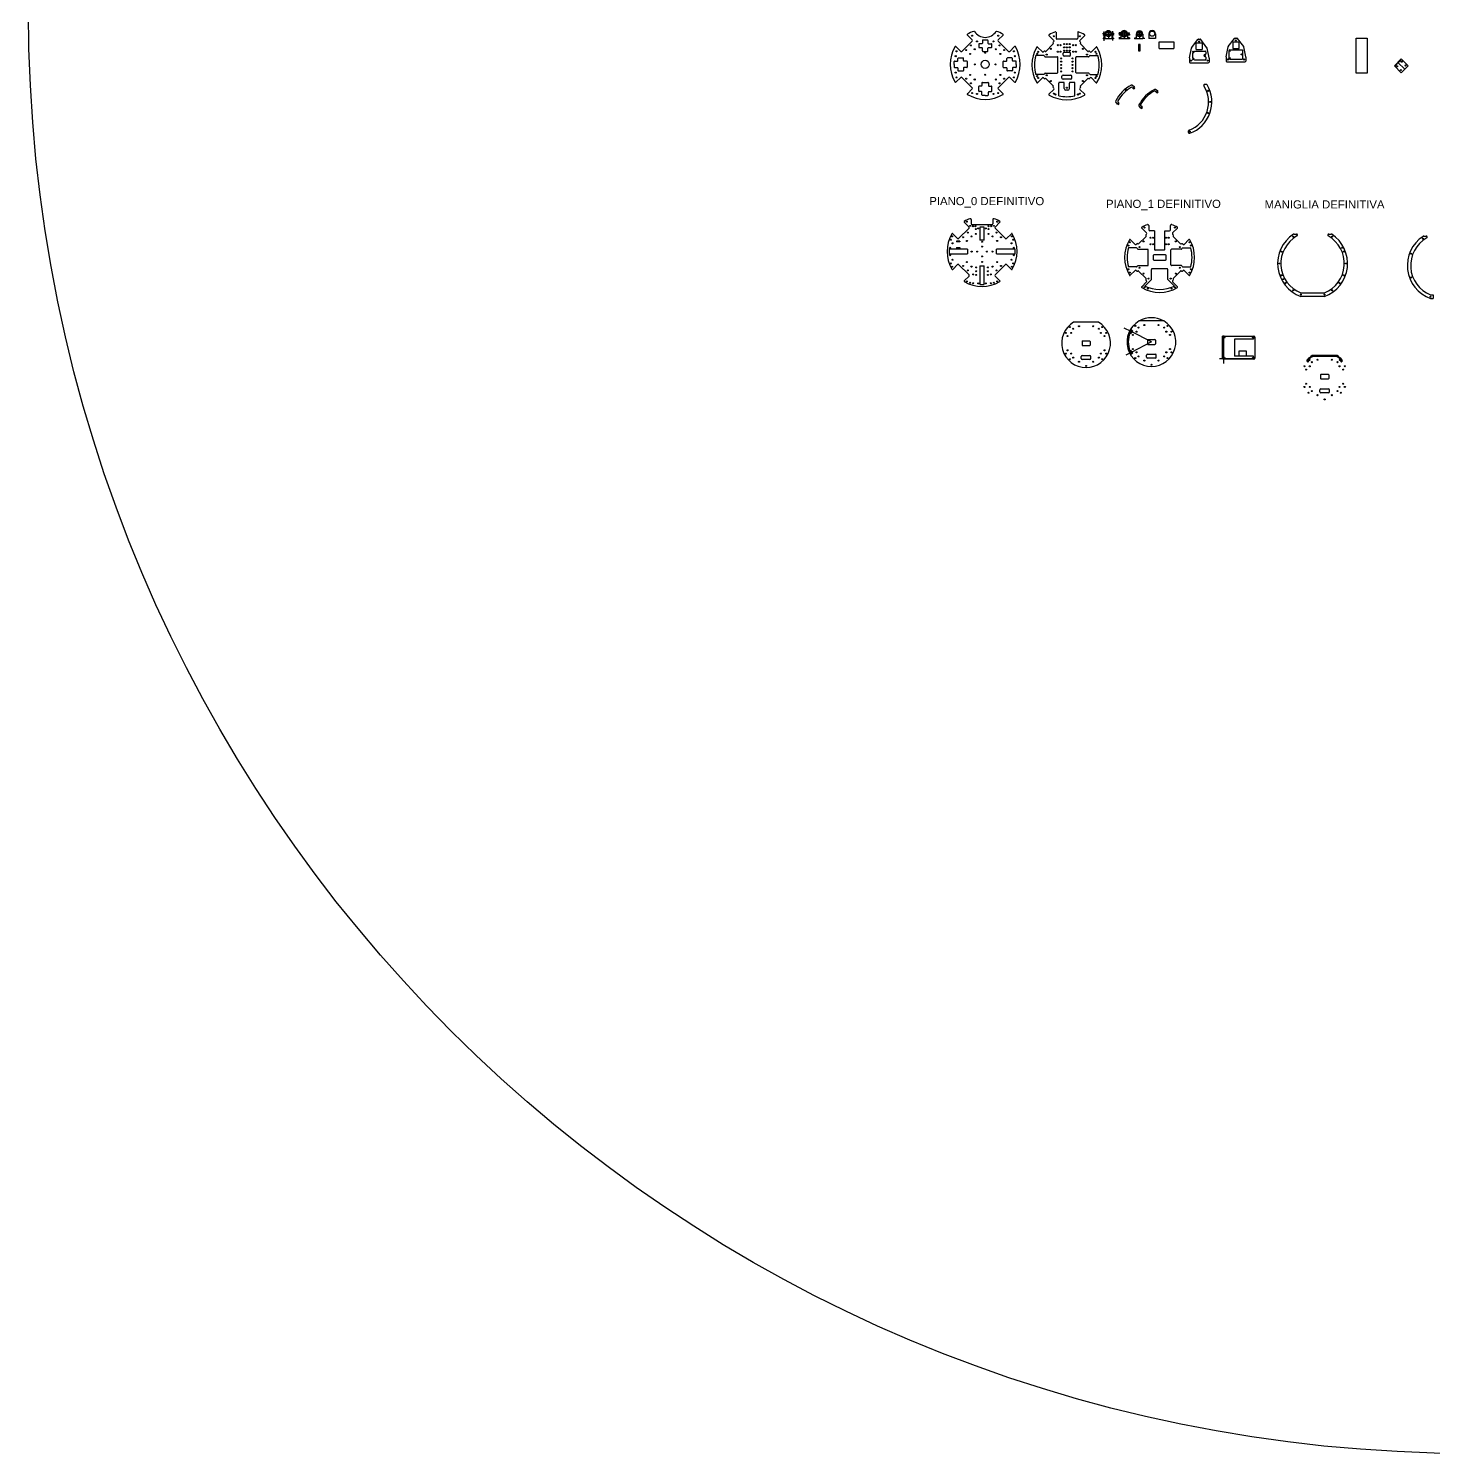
# Model space of a CAD drawing. Header units: millimetres. Extents: x -1530 to 7340, y -994 to 7877.
# Drawn here: x -1530 to 2788, y -994 to 3389 of the extents above; entities that cross this region are included whole.
import ezdxf

# ---------------------------------------------------------------- set-up
doc = ezdxf.new("R2010")
doc.units = ezdxf.units.MM
doc.linetypes.add('ACAD_ISO02W100', pattern=[15, 12, -3])
doc.linetypes.add('JIS_02_1.0', pattern=[2, 1, -1])
for name, color, linetype in [('copertura', 1, 'Continuous'), ('DriverMotore', 4, 'Continuous'), ('Linee', 5, 'Continuous'), ('lipo', 231, 'Continuous'), ('staffa', 80, 'Continuous')]:
    doc.layers.add(name, color=color, linetype=linetype)
doc.styles.get("Standard").update_dxf_attribs({"font": 'Arial.ttf'})

msp = doc.modelspace()

# ---------------------------------------------------------------- linework, layer by layer
for p, q in [((1627.6, 3377.7), (1627.6, 3358.7)), ((1694.3, 3377.7), (1694.3, 3358.7)), ((1778.6, 3374.8), (1772.2, 3374.8)), ((1772.2, 3372.3), (1772.2, 3374.8)), ((1788.5, 3379.3), (1788.5, 3363.3)), ((1798.4, 3374.8), (1804.9, 3374.8)), ((1804.9, 3372.3), (1804.9, 3374.8)), ((1828.3, 3375.3), (1821.9, 3375.3)), ((1821.9, 3372.8), (1821.9, 3375.3)), ((1837.2, 3379.8), (1837.2, 3363.8)), ((1847.1, 3375.3), (1853.6, 3375.3)), ((1853.6, 3372.8), (1853.6, 3375.3)), ((1884, 3379.2), (1884, 3363.2)), ((1334.7, 3318.3), (1319.7, 3333.2)), ((1370, 3350.2), (1338.1, 3318.3)), ((1370, 3353.6), (1355.1, 3368.6)), ((1390, 3340.4), (1390, 3331.3)), ((1400, 3341.9), (1391.5, 3341.9)), ((1401.5, 3351.9), (1401.5, 3343.4)), ((1403, 3353.4), (1417, 3353.4)), ((1418.5, 3351.9), (1418.5, 3343.4)), ((1420, 3341.9), (1428.5, 3341.9)), ((1430, 3331.3), (1430, 3340.4)), ((1449.9, 3353.6), (1464.9, 3368.6)), ((1481.9, 3318.3), (1449.9, 3350.2)), ((1485.3, 3318.3), (1500.2, 3333.2)), ((1585.6, 3316.7), (1570.7, 3331.6)), ((1596.4, 3318.4), (1619.2, 3341.2)), ((1621, 3352), (1606, 3367)), ((1621, 3348.6), (1618.9, 3346.5)), ((1621, 3348.6), (1618.9, 3346.5)), ((1618.9, 3343.7), (1619.2, 3343.3)), ((1691.3, 3355.7), (1630.6, 3355.7)), ((1700.9, 3352), (1715.8, 3367)), ((1703, 3346.5), (1700.9, 3348.6)), ((1703, 3343.7), (1702.6, 3343.3)), ((1725.4, 3318.4), (1702.6, 3341.2)), ((1736.2, 3316.7), (1751.2, 3331.6)), ((1780.5, 3372.3), (1772.2, 3372.3)), ((1780.5, 3370.3), (1772.2, 3370.3)), ((1772.2, 3370.3), (1772.2, 3367.8)), ((1778, 3367.8), (1772.2, 3367.8)), ((1772.2, 3359.3), (1772.2, 3356.8)), ((1778, 3359.3), (1772.2, 3359.3)), ((1778, 3359.3), (1772.2, 3359.3)), ((1804.8, 3356.8), (1772.2, 3356.8)), ((1778, 3371.3), (1800.3, 3371.3)), ((1778, 3367.8), (1778, 3359.3)), ((1788.5, 3363.3), (1788.5, 3359.3)), ((1796.4, 3372.3), (1804.9, 3372.3)), ((1796.4, 3370.3), (1804.8, 3370.3)), ((1804.8, 3367.8), (1798.9, 3367.8)), ((1798.9, 3367.8), (1798.9, 3359.3)), ((1804.8, 3359.3), (1798.9, 3359.3)), ((1804.8, 3370.3), (1804.8, 3367.8)), ((1804.8, 3359.3), (1804.8, 3356.8)), ((1829.2, 3372.8), (1820.9, 3372.8)), ((1829.2, 3370.8), (1820.9, 3370.8)), ((1826.7, 3359.8), (1820.9, 3359.8)), ((1853.5, 3357.3), (1820.9, 3357.3)), ((1821.9, 3370.8), (1821.9, 3368.3)), ((1828.3, 3368.3), (1821.9, 3368.3)), ((1828.2, 3359.8), (1822.4, 3359.8)), ((1822.4, 3359.8), (1822.4, 3357.3)), ((1826.7, 3371.8), (1849, 3371.8)), ((1826.7, 3368.3), (1826.7, 3359.8)), ((1837.2, 3363.8), (1837.2, 3359.8)), ((1845.1, 3372.8), (1853.6, 3372.8)), ((1845.1, 3370.8), (1853.5, 3370.8)), ((1853.5, 3368.3), (1847.6, 3368.3)), ((1847.6, 3368.3), (1847.6, 3359.8)), ((1853.5, 3359.8), (1847.6, 3359.8)), ((1853.5, 3370.8), (1853.5, 3368.3)), ((1853.5, 3359.8), (1853.5, 3357.3)), ((1869, 3359.2), (1869, 3356.7)), ((1874, 3359.2), (1869, 3359.2)), ((1874, 3356.7), (1869, 3356.7)), ((1873.5, 3371.2), (1895.8, 3371.2)), ((1874, 3371.2), (1874, 3356.7)), ((1894, 3356.7), (1874, 3356.7)), ((1881.1, 3339.5), (1881.1, 3319.5)), ((1886.1, 3339.5), (1881.1, 3339.5)), ((1884, 3363.2), (1884, 3359.2)), ((1886.1, 3319.5), (1886.1, 3339.5)), ((1894, 3371.2), (1894, 3356.7)), ((1899, 3359.2), (1894, 3359.2)), ((1899, 3359.2), (1899, 3356.7)), ((1913.2, 3372.7), (1913.2, 3358.2)), ((1933.2, 3358.2), (1913.2, 3358.2)), ((1933.2, 3372.7), (1933.2, 3358.2)), ((1945.1, 3327.6), (1945.1, 3347.6)), ((1945.1, 3347.6), (1990.1, 3347.6)), ((1990.1, 3347.6), (1990.1, 3327.6)), ((2044, 3329.6), (2063.3, 3354.8)), ((2057.8, 3341.7), (2057.8, 3325.7)), ((2075.8, 3343.7), (2059.8, 3343.7)), ((2065.2, 3355.7), (2070.7, 3355.7)), ((2091.6, 3329.6), (2072.6, 3354.8)), ((2077.8, 3325.7), (2077.8, 3341.7)), ((2150.4, 3301.4), (2156.4, 3331.9)), ((2156.9, 3332.9), (2176.2, 3358.1)), ((2170.7, 3345), (2170.7, 3329)), ((2188.7, 3347), (2172.7, 3347)), ((2178.1, 3359), (2183.5, 3359)), ((2204.5, 3332.9), (2185.4, 3358.1)), ((2190.7, 3329), (2190.7, 3345)), ((2210.9, 3301.4), (2204.9, 3332)), ((1314.8, 3278.3), (1314.8, 3286.8)), ((1316.3, 3288.3), (1324.8, 3288.3)), ((1326.3, 3289.8), (1326.3, 3296.8)), ((1327.8, 3298.3), (1341.8, 3298.3)), ((1343.3, 3289.8), (1343.3, 3296.8)), ((1353.3, 3288.3), (1344.8, 3288.3)), ((1354.8, 3286.8), (1354.8, 3269.8)), ((1391.5, 3329.8), (1400, 3329.8)), ((1401.5, 3319.8), (1401.5, 3328.3)), ((1403, 3318.3), (1417, 3318.3)), ((1418.5, 3319.8), (1418.5, 3328.3)), ((1420, 3329.8), (1428.5, 3329.8)), ((1465.2, 3269.8), (1465.2, 3286.8)), ((1466.7, 3288.3), (1475.2, 3288.3)), ((1476.7, 3289.8), (1476.7, 3296.8)), ((1492.2, 3298.3), (1478.2, 3298.3)), ((1493.7, 3289.8), (1493.7, 3296.8)), ((1503.7, 3288.3), (1495.2, 3288.3)), ((1503.7, 3288.3), (1501.9, 3288.3)), ((1505.2, 3278.3), (1505.2, 3286.8)), ((1589.8, 3305.9), (1565.3, 3305.9)), ((1591.1, 3318.8), (1589, 3316.7)), ((1591.5, 3304.9), (1592.8, 3302.7)), ((1594, 3318.8), (1594.3, 3318.4)), ((1594.5, 3301.7), (1631.2, 3301.7)), ((1633.2, 3253.7), (1633.2, 3299.7)), ((1649.9, 3306.8), (1649.9, 3312.8)), ((1653.1, 3316), (1668.7, 3316)), ((1668.7, 3303.6), (1653.1, 3303.6)), ((1671.9, 3306.8), (1671.9, 3312.8)), ((1688.6, 3253.7), (1688.6, 3299.7)), ((1727.4, 3301.7), (1690.6, 3301.7)), ((1727.9, 3318.8), (1727.6, 3318.4)), ((1730.4, 3304.9), (1729.1, 3302.7)), ((1732.9, 3316.7), (1730.7, 3318.8)), ((1732.1, 3305.9), (1756.6, 3305.9)), ((1881.1, 3319.5), (1886.1, 3319.5)), ((1945.1, 3327.6), (1990.1, 3327.6)), ((2037.5, 3297.6), (2037.5, 3285.4)), ((2037.6, 3298.1), (2043.6, 3328.6)), ((2047.3, 3312), (2047.3, 3299)), ((2049.3, 3314), (2049.3, 3314)), ((2049.3, 3297), (2049.3, 3297)), ((2052.3, 3317), (2052.3, 3317)), ((2054.3, 3319), (2086.3, 3319)), ((2054.3, 3292), (2086.3, 3292)), ((2059.8, 3323.7), (2075.8, 3323.7)), ((2085.3, 3308.5), (2086.3, 3308.5)), ((2085.3, 3302.5), (2086.3, 3302.5)), ((2088.3, 3317), (2088.3, 3310.5)), ((2088.3, 3300.5), (2088.3, 3294)), ((2098.1, 3298.1), (2092.1, 3328.7)), ((2098.1, 3297.6), (2098.1, 3285.4)), ((2150.4, 3300.9), (2150.4, 3288.7)), ((2159.2, 3320.3), (2159.2, 3297.3)), ((2162.2, 3323.3), (2201.2, 3323.3)), ((2162.2, 3294.3), (2201.2, 3294.3)), ((2172.7, 3327), (2188.7, 3327)), ((2201.2, 3323.3), (2201.2, 3294.3)), ((2211, 3300.9), (2211, 3288.7)), ((1314.8, 3278.3), (1314.8, 3269.8)), ((1316.3, 3268.3), (1324.8, 3268.3)), ((1316.3, 3268.3), (1318, 3268.3)), ((1326.3, 3266.8), (1326.3, 3259.8)), ((1327.8, 3258.3), (1341.8, 3258.3)), ((1343.3, 3266.8), (1343.3, 3259.8)), ((1353.3, 3268.3), (1344.8, 3268.3)), ((1466.7, 3268.3), (1475.2, 3268.3)), ((1476.7, 3266.8), (1476.7, 3259.8)), ((1492.2, 3258.3), (1478.2, 3258.3)), ((1493.7, 3266.8), (1493.7, 3259.8)), ((1503.7, 3268.3), (1495.2, 3268.3)), ((1505.2, 3278.3), (1505.2, 3269.8)), ((1589.8, 3247.5), (1565.3, 3247.5)), ((1591.5, 3248.5), (1592.8, 3250.7)), ((1594.5, 3251.7), (1631.2, 3251.7)), ((1649.1, 3245.5), (1672.7, 3245.5)), ((1727.4, 3251.7), (1690.6, 3251.7)), ((1730.4, 3248.5), (1729.1, 3250.7)), ((1732.1, 3247.5), (1756.6, 3247.5)), ((2039.9, 3283), (2095.7, 3283)), ((2152.8, 3286.3), (2208.6, 3286.3)), ((1334.7, 3238.4), (1319.7, 3223.4)), ((1338.1, 3238.4), (1370, 3206.4)), ((1370, 3203), (1355.1, 3188.1)), ((1390, 3196.1), (1390, 3210.1)), ((1398.5, 3211.6), (1391.5, 3211.6)), ((1400, 3221.6), (1400, 3213.1)), ((1401.5, 3223.1), (1418.5, 3223.1)), ((1420, 3221.6), (1420, 3213.1)), ((1421.5, 3211.6), (1428.5, 3211.6)), ((1430, 3196.1), (1430, 3210.1)), ((1449.9, 3206.4), (1481.9, 3238.4)), ((1449.9, 3203), (1464.9, 3188.1)), ((1485.3, 3238.4), (1500.2, 3223.4)), ((1585.6, 3236.8), (1570.7, 3221.8)), ((1589, 3236.8), (1591.1, 3234.7)), ((1594, 3234.7), (1594.3, 3235)), ((1619.2, 3212.2), (1596.4, 3235)), ((1621, 3201.4), (1606, 3186.5)), ((1618.9, 3209.7), (1619.2, 3210.1)), ((1618.9, 3206.9), (1621, 3204.8)), ((1635.9, 3182), (1635.9, 3221)), ((1650.9, 3223), (1637.9, 3223)), ((1645.9, 3236.3), (1645.9, 3242.3)), ((1672.7, 3233.1), (1649.1, 3233.1)), ((1652.9, 3203.7), (1652.9, 3221)), ((1668.9, 3203.7), (1668.9, 3221)), ((1683.9, 3223), (1670.9, 3223)), ((1675.9, 3236.3), (1675.9, 3242.3)), ((1685.9, 3182), (1685.9, 3221)), ((1685.9, 3182), (1685.9, 3221)), ((1700.9, 3204.8), (1703, 3206.9)), ((1700.9, 3201.4), (1715.8, 3186.5)), ((1725.4, 3235), (1702.6, 3212.2)), ((1703, 3209.7), (1702.6, 3210.1)), ((1727.9, 3234.7), (1727.6, 3235)), ((1730.7, 3234.7), (1732.9, 3236.8)), ((1736.2, 3236.8), (1751.2, 3221.8)), ((1869.1, 3208.5), (1862.1, 3213.9)), ((1864.9, 3204.3), (1863.1, 3206.7)), ((1940.6, 3195.6), (1933.7, 3201)), ((2089.6, 3216.8), (2084.9, 3216.8)), ((1398.5, 3194.6), (1391.5, 3194.6)), ((1400, 3184.6), (1400, 3193.1)), ((1410, 3183.1), (1401.5, 3183.1)), ((1410, 3183.1), (1418.5, 3183.1)), ((1420, 3184.6), (1420, 3193.1)), ((1420, 3184.6), (1420, 3186.4)), ((1421.5, 3194.6), (1428.5, 3194.6)), ((1663.9, 3198.7), (1657.9, 3198.7)), ((1816.8, 3156.2), (1811.4, 3163.2)), ((1821, 3160.4), (1818.6, 3162.2)), ((1929.9, 3196.4), (1930.8, 3196.5)), ((1936.4, 3191.4), (1933.6, 3195.3)), ((1888.3, 3143.3), (1882.9, 3150.3)), ((1887.4, 3153.1), (1887.5, 3154)), ((1892.5, 3147.5), (1888.7, 3150.4)), ((2034.6, 3069.3), (2034.6, 3073.5)), ((1360.3, 2774.7), (1328.3, 2742.7)), ((1360.3, 2778.1), (1345.4, 2793)), ((1366.9, 2800.8), (1366.9, 2787.8)), ((1430.6, 2784.8), (1369.9, 2784.8)), ((1407.3, 2777.3), (1393.3, 2777.3)), ((1393.3, 2777.3), (1393.3, 2737.8)), ((1407.3, 2737.8), (1407.3, 2777.3)), ((1433.6, 2800.8), (1433.6, 2787.8)), ((1440.2, 2778.1), (1455.2, 2793)), ((1472.2, 2742.7), (1440.2, 2774.7)), ((1906.1, 2759.9), (1891.2, 2774.9)), ((1912.7, 2782.6), (1912.7, 2769.7)), ((1930, 2766.7), (1915.7, 2766.7)), ((1930, 2766.7), (1930, 2709.5)), ((1962, 2709.5), (1962, 2766.7)), ((1962, 2766.7), (1976.4, 2766.7)), ((1979.4, 2769.7), (1979.4, 2782.6)), ((1986, 2759.9), (2000.9, 2774.9)), ((1325, 2742.7), (1310, 2757.7)), ((1332.2, 2734.5), (1322.2, 2734.5)), ((1322.2, 2734.5), (1322.2, 2732.5)), ((1332.2, 2732.5), (1322.2, 2732.5)), ((1332.2, 2734.5), (1332.2, 2732.5)), ((1407.3, 2737.8), (1393.3, 2737.8)), ((1475.6, 2742.7), (1490.5, 2757.7)), ((1870.7, 2724.6), (1855.8, 2739.5)), ((1876.2, 2726.7), (1874.1, 2724.6)), ((1879.1, 2726.7), (1879.4, 2726.4)), ((1881.5, 2726.4), (1904.3, 2749.1)), ((1906.1, 2756.6), (1904, 2754.4)), ((1906.1, 2756.6), (1904, 2754.4)), ((1904, 2751.6), (1904.3, 2751.3)), ((1988.1, 2754.4), (1986, 2756.6)), ((1988.1, 2751.6), (1987.8, 2751.3)), ((2010.5, 2726.4), (1987.8, 2749.1)), ((2013, 2726.7), (2012.7, 2726.4)), ((2018, 2724.6), (2015.8, 2726.7)), ((2021.3, 2724.6), (2036.3, 2739.5)), ((2359.4, 2756.5), (2366.8, 2756.5)), ((2465.8, 2756.5), (2473.8, 2756.5)), ((2758.2, 2750.2), (2765.6, 2750.2)), ((1355.8, 2709.8), (1298.8, 2709.8)), ((1298.8, 2709.8), (1298.8, 2695.8)), ((1298.8, 2695.8), (1355.8, 2695.8)), ((1322.2, 2715.5), (1322.2, 2713.5)), ((1322.2, 2715.5), (1332.2, 2715.5)), ((1322.2, 2713.5), (1332.2, 2713.5)), ((1332.2, 2715.5), (1332.2, 2713.5)), ((1355.8, 2709.8), (1355.8, 2695.8)), ((1444.8, 2695.8), (1444.8, 2709.8)), ((1501.8, 2709.8), (1444.8, 2709.8)), ((1444.8, 2695.8), (1501.8, 2695.8)), ((1501.8, 2695.8), (1501.8, 2709.8)), ((1874.9, 2713.8), (1850.4, 2713.8)), ((1876.6, 2712.8), (1877.9, 2710.6)), ((1879.6, 2709.6), (1909.3, 2709.6)), ((1911.3, 2661.6), (1911.3, 2707.6)), ((1926.6, 2690.6), (1926.6, 2678.6)), ((1964.6, 2692.6), (1928.6, 2692.6)), ((1928.6, 2676.6), (1964.6, 2676.6)), ((1960, 2707.5), (1932, 2707.5)), ((1966.6, 2678.6), (1966.6, 2690.6)), ((1980.7, 2661.6), (1980.7, 2707.6)), ((2012.5, 2709.6), (1982.7, 2709.6)), ((2015.5, 2712.8), (2014.2, 2710.6)), ((2017.2, 2713.8), (2041.7, 2713.8)), ((1325, 2662.9), (1310, 2647.9)), ((1328.3, 2662.9), (1360.3, 2630.9)), ((1393.3, 2658.3), (1393.3, 2601.3)), ((1393.3, 2658.3), (1407.3, 2658.3)), ((1407.3, 2601.3), (1407.3, 2658.3)), ((1440.2, 2630.9), (1472.2, 2662.9)), ((1475.6, 2662.9), (1490.5, 2647.9)), ((1874.9, 2655.5), (1850.4, 2655.5)), ((1870.7, 2644.7), (1855.8, 2629.7)), ((1874.1, 2644.7), (1876.2, 2642.6)), ((1876.6, 2656.5), (1877.9, 2658.6)), ((1879.1, 2642.6), (1879.4, 2642.9)), ((1879.6, 2659.6), (1909.3, 2659.6)), ((1904.3, 2620.1), (1881.5, 2642.9)), ((1921.1, 2617.2), (1921, 2647.9)), ((1969, 2649.9), (1923, 2649.9)), ((1971, 2617.2), (1971, 2647.9)), ((2012.5, 2659.6), (1982.7, 2659.6)), ((2010.5, 2642.9), (1987.8, 2620.1)), ((2013, 2642.6), (2012.7, 2642.9)), ((2015.5, 2656.5), (2014.2, 2658.6)), ((2015.8, 2642.6), (2018, 2644.7)), ((2017.2, 2655.5), (2041.7, 2655.5)), ((2021.3, 2644.7), (2036.3, 2629.7)), ((1360.3, 2627.5), (1345.4, 2612.5)), ((1393.3, 2601.3), (1407.3, 2601.3)), ((1440.2, 2627.5), (1455.2, 2612.5)), ((1906.1, 2609.3), (1891.2, 2594.4)), ((1921.1, 2617.2), (1900.4, 2596.6)), ((1904, 2617.7), (1904.3, 2618)), ((1904, 2614.8), (1906.1, 2612.7)), ((1971, 2617.2), (1991.7, 2596.6)), ((1986, 2612.7), (1988.1, 2614.8)), ((1986, 2609.3), (2000.9, 2594.4)), ((1988.1, 2617.7), (1987.8, 2618)), ((2379.9, 2575.6), (2452.8, 2575.6)), ((2452.8, 2564.9), (2379.9, 2564.9)), ((2778.7, 2569.3), (2786.7, 2569.3)), ((2778.7, 2558.6), (2786.7, 2558.6)), ((2786.7, 2569.3), (2786.7, 2558.6)), ((1756.6, 2485.9), (1683.4, 2485.9)), ((1957.6, 2489.6), (1884.3, 2489.6)), ((1707.6, 2426.5), (1707.6, 2415.2)), ((1709.2, 2428.1), (1730.8, 2428.1)), ((1709.2, 2413.6), (1730.8, 2413.6)), ((1732.4, 2426.5), (1732.4, 2415.2)), ((1908.6, 2430.2), (1908.6, 2418.9)), ((1910.2, 2431.8), (1931.8, 2431.8)), ((1910.2, 2417.3), (1931.8, 2417.3)), ((1933.4, 2430.2), (1933.4, 2418.9)), ((2139.1, 2439.7), (2139.1, 2442.7)), ((2142.1, 2442.7), (2139.1, 2442.7)), ((2139.1, 2374.7), (2139.1, 2439.7)), ((2175.8, 2441.4), (2140.5, 2441.4)), ((2142.1, 2442.7), (2236.1, 2442.7)), ((2143.4, 2358.5), (2143.4, 2444.1)), ((2234.8, 2441.4), (2175.8, 2441.4)), ((2234.8, 2432.9), (2175.8, 2432.9)), ((2175.8, 2432.9), (2175.8, 2381.4)), ((2234.8, 2432.9), (2234.8, 2441.4)), ((2239.1, 2439.7), (2239.1, 2374.7)), ((1705, 2374.1), (1705, 2380.1)), ((1708.2, 2383.3), (1731.8, 2383.3)), ((1731.8, 2370.9), (1708.2, 2370.9)), ((1735, 2374.1), (1735, 2380.1)), ((1905.9, 2377.8), (1905.9, 2383.8)), ((1909.1, 2387), (1932.7, 2387)), ((1932.7, 2374.6), (1909.1, 2374.6)), ((1935.9, 2377.8), (1935.9, 2383.8)), ((2234.8, 2372.9), (2130.4, 2372.9)), ((2236.1, 2371.7), (2142.1, 2371.7)), ((2234.8, 2381.4), (2175.8, 2381.4)), ((2212.8, 2396.4), (2189.8, 2396.4)), ((2189.8, 2396.4), (2189.8, 2381.4)), ((2212.8, 2381.4), (2212.8, 2396.4)), ((2234.8, 2372.9), (2234.8, 2381.4)), ((2440.9, 2323.7), (2440.9, 2312.4)), ((2442.5, 2325.3), (2464.1, 2325.3)), ((2465.7, 2323.7), (2465.7, 2312.4)), ((2441.5, 2280.5), (2465.1, 2280.5)), ((2442.5, 2310.8), (2464.1, 2310.8)), ((2438.3, 2271.3), (2438.3, 2277.3)), ((2465.1, 2268.1), (2441.5, 2268.1)), ((2468.3, 2271.3), (2468.3, 2277.3))]:
    msp.add_line(p, q)
at = {"linetype": 'JIS_02_1.0'}
for p, q in [((1775.2, 3350.4), (1775.2, 3379.5)), ((1801.9, 3351.3), (1801.9, 3380.6))]:
    msp.add_line(p, q, dxfattribs=at)
for centre, radius in [((1788.5, 3371.3), 8), ((1783.9, 3375.9), 1), ((1793.1, 3375.9), 1), ((1837.2, 3371.8), 9.5), ((1837.2, 3371.8), 8), ((1832.6, 3376.4), 1), ((1841.8, 3376.4), 1), ((1884, 3371.2), 8.03), ((1879.4, 3375.8), 1), ((1888.6, 3375.8), 1), ((1923.2, 3372.7), 8.03), ((1365.9, 3336.5), 1.6), ((1369.8, 3366.6), 1.6), ((1384.8, 3348.9), 1.6), ((1435.4, 3348.9), 1.6), ((1450.2, 3366.6), 1.6), ((1454, 3336.5), 1.6), ((1620.7, 3365), 1.6), ((1633.2, 3337.4), 1.6), ((1641.2, 3337.4), 1.6), ((1652.3, 3340.7), 1.6), ((1652.3, 3330.7), 1.6), ((1660.9, 3340.7), 1.6), ((1660.9, 3330.7), 1.6), ((1669.5, 3340.7), 1.6), ((1669.5, 3330.7), 1.6), ((1680.7, 3337.4), 1.6), ((1688.7, 3337.4), 1.6), ((1701.1, 3365), 1.6), ((1783.9, 3366.7), 1), ((1788.5, 3371.3), 1.5), ((1793.1, 3366.7), 1), ((1832.6, 3367.2), 1), ((1837.2, 3371.8), 1.5), ((1841.8, 3367.2), 1), ((1879.4, 3366.7), 1), ((1883.6, 3334.5), 1.5), ((1884, 3371.2), 1.5), ((1888.6, 3366.7), 1), ((2067.8, 3348.7), 1.6), ((2180.7, 3352), 1.6), ((1319.3, 3303.6), 1.6), ((1321.7, 3318.5), 1.6), ((1351.8, 3322.4), 1.6), ((1363.5, 3310.7), 1.6), ((1377.6, 3324.9), 1.6), ((1410, 3278.3), 12.5), ((1410, 3314.2), 1.6), ((1442.4, 3324.9), 1.6), ((1456.5, 3310.7), 1.6), ((1468.2, 3322.4), 1.6), ((1498.3, 3318.5), 1.6), ((1500.7, 3303.6), 1.6), ((1569.4, 3310.9), 1.6), ((1572.6, 3316.9), 1.6), ((1598.9, 3308.6), 1.6), ((1611.4, 3326.2), 1.6), ((1633.2, 3317.4), 1.6), ((1641.2, 3317.4), 1.6), ((1643.4, 3296.7), 1.6), ((1643.4, 3286.7), 1.6), ((1652.3, 3320.7), 1.6), ((1660.9, 3320.7), 1.6), ((1669.5, 3320.7), 1.6), ((1678.4, 3296.7), 1.6), ((1678.4, 3286.7), 1.6), ((1680.7, 3317.4), 1.6), ((1688.7, 3317.4), 1.6), ((1710.4, 3326.2), 1.6), ((1722.9, 3308.6), 1.6), ((1749.2, 3316.9), 1.6), ((1752, 3310.9), 1.6), ((1883.6, 3324.5), 1.5), ((2042.5, 3290), 1.6), ((2049.3, 3317), 1.6), ((2049.3, 3294), 1.6), ((2085.3, 3305.5), 1.6), ((2093.1, 3290), 1.6), ((2155.4, 3293.3), 1.6), ((2162.2, 3320.3), 1.6), ((2162.2, 3297.3), 1.6), ((2198.2, 3308.8), 1.6), ((2206, 3293.3), 1.6), ((1319.3, 3253), 1.6), ((1363.5, 3245.9), 1.6), ((1378, 3278.3), 1.6), ((1410, 3246.3), 1.6), ((1442, 3278.3), 1.6), ((1456.5, 3245.9), 1.6), ((1500.7, 3253), 1.6), ((1569.4, 3242.5), 1.6), ((1598.9, 3244.9), 1.6), ((1643.4, 3276.7), 1.6), ((1643.4, 3266.7), 1.6), ((1643.4, 3256.7), 1.6), ((1678.4, 3276.7), 1.6), ((1678.4, 3266.7), 1.6), ((1678.4, 3256.7), 1.6), ((1722.9, 3244.9), 1.6), ((1752, 3242.5), 1.6), ((1321.7, 3238.1), 1.6), ((1351.8, 3234.3), 1.6), ((1365.9, 3220.1), 1.6), ((1377.6, 3231.8), 1.6), ((1442.4, 3231.8), 1.6), ((1454, 3220.1), 1.6), ((1468.2, 3234.3), 1.6), ((1498.3, 3238.1), 1.6), ((1572.6, 3236.5), 1.6), ((1611.4, 3227.2), 1.6), ((1660.9, 3206.7), 1.6), ((1710.4, 3227.2), 1.6), ((1749.2, 3236.5), 1.6), ((1842.3, 3200), 1.5), ((1867, 3206.4), 1.6), ((1369.8, 3190), 1.6), ((1384.7, 3187.6), 1.6), ((1435.3, 3187.6), 1.6), ((1450.2, 3190), 1.6), ((1620.7, 3188.4), 1.6), ((1626.3, 3185.7), 1.6), ((1695.1, 3185.7), 1.6), ((1701.1, 3188.4), 1.6), ((1818.9, 3158.3), 1.6), ((1938.5, 3193.5), 1.6), ((2095.5, 3197), 1.6), ((2101.7, 3162.8), 1.6), ((1890.4, 3145.4), 1.6), ((2095.5, 3128.6), 1.6), ((2038.6, 3071.7), 1.6), ((1353.5, 2794.6), 1.5), ((1356.2, 2761), 1.6), ((1363.9, 2781.8), 1.5), ((1372.5, 2780.4), 1.5), ((1380.5, 2780.4), 1.5), ((1380.8, 2771.8), 1.5), ((1388.8, 2773.8), 1.5), ((1411.8, 2773.8), 1.5), ((1419.8, 2771.8), 1.5), ((1420, 2780.4), 1.5), ((1428, 2780.4), 1.5), ((1436.6, 2781.8), 1.5), ((1444.3, 2761), 1.6), ((1447, 2794.6), 1.5), ((1899.3, 2776.5), 1.5), ((1992.8, 2776.5), 1.5), ((1304.5, 2739.2), 1.5), ((1308.4, 2749.5), 1.5), ((1309.6, 2728.1), 1.6), ((1342.1, 2746.8), 1.6), ((1353.7, 2735.2), 1.6), ((1367.9, 2749.3), 1.6), ((1380.8, 2756.8), 1.5), ((1400.3, 2732.8), 1.5), ((1400.3, 2717.8), 1.5), ((1419.8, 2756.8), 1.5), ((1432.6, 2749.3), 1.6), ((1446.8, 2735.2), 1.6), ((1458.5, 2746.8), 1.6), ((1491, 2728.1), 1.6), ((1492.1, 2749.5), 1.5), ((1496.1, 2739.2), 1.5), ((1850.2, 2721.1), 1.5), ((1854.2, 2731.4), 1.5), ((1884, 2716.5), 1.6), ((1896.5, 2734.1), 1.6), ((1918.3, 2745.3), 1.6), ((1918.3, 2725.3), 1.6), ((1926.3, 2745.3), 1.6), ((1926.3, 2725.3), 1.6), ((1965.8, 2745.3), 1.6), ((1965.8, 2725.3), 1.6), ((1973.8, 2745.3), 1.6), ((1973.8, 2725.3), 1.6), ((1995.5, 2734.1), 1.6), ((2008, 2716.5), 1.6), ((2037.9, 2731.4), 1.5), ((2041.9, 2721.1), 1.5), ((2356.1, 2749), 1.5), ((2476.6, 2749), 1.5), ((2754.9, 2742.6), 1.5), ((1302.3, 2714.3), 1.6), ((1302.3, 2691.3), 1.6), ((1309.6, 2677.5), 1.6), ((1368.3, 2702.8), 1.6), ((1385.3, 2702.8), 1.5), ((1400.3, 2687.8), 1.5), ((1415.3, 2702.8), 1.5), ((1432.3, 2702.8), 1.6), ((1491, 2677.5), 1.6), ((1498.3, 2714.3), 1.6), ((1498.3, 2691.3), 1.6), ((2320.5, 2702.5), 1.5), ((2506.7, 2714.3), 1.5), ((2512.1, 2702.5), 1.5), ((2719.3, 2696.1), 1.5), ((1304.5, 2666.4), 1.5), ((1308.4, 2656.1), 1.5), ((1342.1, 2658.7), 1.6), ((1353.7, 2670.4), 1.6), ((1356.2, 2644.6), 1.6), ((1367.9, 2656.3), 1.6), ((1373.3, 2632.4), 1.5), ((1382.3, 2653.8), 1.5), ((1382.3, 2642.3), 1.5), ((1382.3, 2630.8), 1.5), ((1400.3, 2670.8), 1.6), ((1418.3, 2653.8), 1.5), ((1418.3, 2642.3), 1.5), ((1418.3, 2630.8), 1.5), ((1427.2, 2632.4), 1.5), ((1432.6, 2656.3), 1.6), ((1444.3, 2644.6), 1.6), ((1446.8, 2670.4), 1.6), ((1458.5, 2658.7), 1.6), ((1492.1, 2656.1), 1.5), ((1496.1, 2666.4), 1.5), ((1850.2, 2648.2), 1.5), ((1854.2, 2637.9), 1.5), ((1884, 2652.8), 1.6), ((1896.5, 2635.1), 1.6), ((1995.5, 2635.1), 1.6), ((2008, 2652.8), 1.6), ((2037.9, 2637.9), 1.5), ((2041.9, 2648.2), 1.5), ((2313.8, 2666), 1.5), ((2320.5, 2629.6), 1.5), ((2512.1, 2629.6), 1.5), ((2518.8, 2666), 1.5), ((1353.5, 2611), 1.5), ((1363.8, 2607), 1.5), ((1373.3, 2605.3), 1.5), ((1388.8, 2604.8), 1.6), ((1411.8, 2604.8), 1.6), ((1427.2, 2605.3), 1.5), ((1436.7, 2607), 1.5), ((1447, 2611), 1.5), ((1899.3, 2592.8), 1.5), ((1909.6, 2588.8), 1.5), ((1912.1, 2619.6), 1.5), ((1980, 2619.6), 1.5), ((1982.5, 2588.8), 1.5), ((1992.8, 2592.8), 1.5), ((2325.9, 2617.8), 1.5), ((2333.4, 2605.8), 1.5), ((2499.2, 2605.8), 1.5), ((2719.3, 2623.3), 1.5), ((2356.1, 2583.1), 1.5), ((2379.9, 2570.2), 1.5), ((2452.8, 2570.2), 1.5), ((2476.6, 2583.1), 1.5), ((2778.7, 2563.9), 1.5), ((1658, 2452.7), 1.6), ((1670.5, 2470.4), 1.6), ((1674.3, 2452.6), 1.6), ((1680.5, 2465.4), 1.6), ((1698.2, 2472.9), 1.6), ((1741.9, 2472.9), 1.6), ((1759.5, 2465.4), 1.6), ((1765.7, 2452.6), 1.6), ((1769.5, 2470.4), 1.6), ((1782, 2452.7), 1.6), ((1858.9, 2456.4), 1.6), ((1871.4, 2474.1), 1.6), ((1875.2, 2456.3), 1.6), ((1881.4, 2469.1), 1.6), ((1899.1, 2476.6), 1.6), ((1942.8, 2476.6), 1.6), ((1960.4, 2469.1), 1.6), ((1966.7, 2456.3), 1.6), ((1970.4, 2474.1), 1.6), ((1982.9, 2456.4), 1.6), ((1663, 2442.7), 1.6), ((1777, 2442.7), 1.6), ((1863.9, 2446.4), 1.6), ((1977.9, 2446.4), 1.6), ((2143.4, 2438.9), 3), ((2143.4, 2438.9), 1.6), ((2234.8, 2438.9), 3), ((2234.8, 2438.9), 1.6), ((1658, 2389), 1.6), ((1663, 2399), 1.6), ((1670.5, 2371.4), 1.6), ((1674.3, 2389.1), 1.6), ((1680.5, 2376.4), 1.6), ((1759.5, 2376.4), 1.6), ((1765.7, 2389.1), 1.6), ((1769.5, 2371.4), 1.6), ((1777, 2399), 1.6), ((1782, 2389), 1.6), ((1858.9, 2392.7), 1.6), ((1863.9, 2402.7), 1.6), ((1871.4, 2375.1), 1.6), ((1875.2, 2392.8), 1.6), ((1881.4, 2380.1), 1.6), ((1899.1, 2367.6), 1.6), ((1942.8, 2367.6), 1.6), ((1960.4, 2380.1), 1.6), ((1966.7, 2392.8), 1.6), ((1970.4, 2375.1), 1.6), ((1977.9, 2402.7), 1.6), ((1982.9, 2392.7), 1.6), ((2143.4, 2375.4), 3), ((2143.4, 2375.4), 1.6), ((2234.8, 2375.4), 3), ((2234.8, 2375.4), 1.6), ((2403.8, 2367.6), 1.6), ((2431.4, 2370.1), 1.6), ((2475.1, 2370.1), 1.6), ((2502.8, 2367.6), 1.6), ((1698.2, 2363.9), 1.6), ((1720, 2350.9), 1.6), ((1741.9, 2363.9), 1.6), ((1920.9, 2354.6), 1.6), ((2391.3, 2349.9), 1.6), ((2396.3, 2339.9), 1.6), ((2407.5, 2349.8), 1.6), ((2413.8, 2362.6), 1.6), ((2492.8, 2362.6), 1.6), ((2499, 2349.8), 1.6), ((2510.3, 2339.9), 1.6), ((2515.3, 2349.9), 1.6), ((2391.3, 2286.2), 1.6), ((2396.3, 2296.2), 1.6), ((2407.5, 2286.3), 1.6), ((2499, 2286.3), 1.6), ((2510.3, 2296.2), 1.6), ((2515.3, 2286.2), 1.6), ((2403.8, 2268.6), 1.6), ((2413.8, 2273.6), 1.6), ((2431.4, 2261.1), 1.6), ((2453.3, 2248.1), 1.6), ((2475.1, 2261.1), 1.6), ((2492.8, 2273.6), 1.6), ((2502.8, 2268.6), 1.6)]:
    msp.add_circle(centre, radius)
for centre, radius, start, end in [((1410, 3278.3), 107.5, 109.0577, 120.5225), ((1375.4, 3378.5), 1.5, 33.4879, 109.0577), ((1410, 3401.4), 40, 213.4879, 326.5121), ((1444.6, 3378.5), 1.5, 70.9423, 146.5121), ((1410, 3278.3), 107.5, 59.4775, 70.9423), ((1660.9, 3276.7), 107.5, 109.0577, 120.5225), ((1626.3, 3376.9), 1.5, 33.4879, 109.0577), ((1695.6, 3376.9), 1.5, 70.9423, 146.5121), ((1660.9, 3276.7), 107.5, 59.4775, 70.9423), ((1788.5, 3371.3), 10.5, 19.5349, 160.5283), ((1837.2, 3371.8), 10.5, 19.5349, 160.5283), ((1884, 3371.2), 10, 0, 180), ((1923.2, 3372.7), 10, 0, 180), ((1410, 3278.3), 107.5, 149.4775, 210.5225), ((1318.7, 3332.2), 1.5, 45, 149.4775), ((1356.2, 3369.6), 1.5, 120.5225, 225), ((1368.4, 3351.9), 2.39, 315, 45), ((1391.5, 3340.4), 1.5, 90, 180), ((1391.5, 3331.3), 1.5, 180, 270), ((1400, 3343.4), 1.5, 270, 0), ((1403, 3351.9), 1.5, 90, 180), ((1417, 3351.9), 1.5, 0, 90), ((1420, 3343.4), 1.5, 180, 270), ((1428.5, 3340.4), 1.5, 0, 90), ((1428.5, 3331.3), 1.5, 270, 0), ((1451.6, 3351.9), 2.39, 135, 225), ((1463.8, 3369.6), 1.5, 315, 59.4775), ((1501.3, 3332.2), 1.5, 30.5225, 135), ((1410, 3278.3), 107.5, 329.4775, 30.5225), ((1660.9, 3276.7), 107.5, 149.4775, 210.5225), ((1569.6, 3330.6), 1.5, 45, 149.4775), ((1607.1, 3368), 1.5, 120.5225, 225), ((1620.3, 3345.1), 2, 135, 225), ((1618.2, 3342.3), 1.5, 315, 45), ((1619.3, 3350.3), 2.39, 315, 45), ((1630.6, 3358.7), 3, 180, 270), ((1691.3, 3358.7), 3, 270, 0), ((1702.6, 3350.3), 2.39, 135, 225), ((1703.7, 3342.3), 1.5, 135, 225), ((1701.6, 3345.1), 2, 315, 45), ((1714.8, 3368), 1.5, 315, 59.4775), ((1752.3, 3330.6), 1.5, 30.5225, 135), ((1660.9, 3276.7), 107.5, 329.4775, 30.5225), ((2059.8, 3341.7), 2, 90, 180), ((2065.2, 3353.3), 2.39, 90, 142.5226), ((2070.7, 3353.3), 2.39, 37.1838, 90), ((2075.8, 3341.7), 2, 0, 90), ((2158.8, 3331.5), 2.39, 142.5226, 168.8812), ((2172.7, 3345), 2, 90, 180), ((2178.1, 3356.6), 2.39, 90, 142.5226), ((2183.5, 3356.6), 2.39, 37.1838, 90), ((2188.7, 3345), 2, 0, 90), ((2202.6, 3331.5), 2.39, 11.1166, 37.1838), ((1316.3, 3286.8), 1.5, 90, 180), ((1324.8, 3289.8), 1.5, 270, 0), ((1327.8, 3296.8), 1.5, 90, 180), ((1336.4, 3320), 2.39, 225, 315), ((1341.8, 3296.8), 1.5, 0, 90), ((1344.8, 3289.8), 1.5, 180, 270), ((1353.3, 3286.8), 1.5, 0, 90), ((1400, 3328.3), 1.5, 0, 90), ((1403, 3319.8), 1.5, 180, 270), ((1417, 3319.8), 1.5, 270, 0), ((1420, 3328.3), 1.5, 90, 180), ((1466.7, 3286.8), 1.5, 90, 180), ((1475.2, 3289.8), 1.5, 270, 0), ((1478.2, 3296.8), 1.5, 90, 180), ((1483.6, 3320), 2.39, 225, 315), ((1492.2, 3296.8), 1.5, 0, 90), ((1495.2, 3289.8), 1.5, 180, 270), ((1503.7, 3286.8), 1.5, 0, 90), ((1668.7, 3276.7), 107.5, 164.2519, 180), ((1587.3, 3318.3), 2.39, 225, 315), ((1589.8, 3303.9), 2, 30, 90), ((1592.6, 3317.4), 2, 45, 135), ((1594.5, 3303.7), 2, 210, 270), ((1595.4, 3319.5), 1.5, 225, 315), ((1631.2, 3299.7), 2, 0, 90.005), ((1653.1, 3312.8), 3.2, 90, 180), ((1653.1, 3306.8), 3.2, 180, 270), ((1668.7, 3312.8), 3.2, 0, 90), ((1668.7, 3306.8), 3.2, 270, 0), ((1690.6, 3299.7), 2, 89.995, 180), ((1726.5, 3319.5), 1.5, 225, 315), ((1727.4, 3303.7), 2, 270, 330), ((1729.3, 3317.4), 2, 45, 135), ((1732.1, 3303.9), 2, 90, 150), ((1734.6, 3318.3), 2.39, 225, 315), ((1653.1, 3276.7), 107.5, 0, 15.7481), ((2039.9, 3297.6), 2.39, 168.8812, 180), ((2045.9, 3328.2), 2.39, 142.5226, 168.8812), ((2049.3, 3312), 2, 90, 180), ((2049.3, 3299), 2, 180, 270), ((2049.3, 3317), 3, 270, 0), ((2049.3, 3294), 3, 0, 90), ((2054.3, 3317), 2, 90, 180), ((2054.3, 3294), 2, 180, 270), ((2059.8, 3325.7), 2, 180, 270), ((2075.8, 3325.7), 2, 270, 0), ((2085.3, 3305.5), 3, 90, 270), ((2086.3, 3317), 2, 0, 90), ((2086.3, 3310.5), 2, 270, 0), ((2086.3, 3300.5), 2, 0, 90), ((2086.3, 3294), 2, 270, 0), ((2089.7, 3328.2), 2.39, 11.1166, 37.1838), ((2095.7, 3297.6), 2.39, 0, 11.1166), ((2152.8, 3300.9), 2.39, 168.8812, 180), ((2152.8, 3288.7), 2.39, 180, 270), ((2162.2, 3320.3), 3, 90, 180), ((2162.2, 3297.3), 3, 180, 270), ((2172.7, 3329), 2, 180, 270), ((2188.7, 3329), 2, 270, 0), ((2208.6, 3288.7), 2.39, 270, 0), ((2208.6, 3300.9), 2.39, 0, 11.1166), ((1316.3, 3269.8), 1.5, 180, 270), ((1324.8, 3266.8), 1.5, 0, 90), ((1327.8, 3259.8), 1.5, 180, 270), ((1341.8, 3259.8), 1.5, 270, 0), ((1344.8, 3266.8), 1.5, 90, 180), ((1353.3, 3269.8), 1.5, 270, 0), ((1466.7, 3269.8), 1.5, 180, 270), ((1475.2, 3266.8), 1.5, 0, 90), ((1478.2, 3259.8), 1.5, 180, 270), ((1492.2, 3259.8), 1.5, 270, 0), ((1495.2, 3266.8), 1.5, 90, 180), ((1503.7, 3269.8), 1.5, 270, 0), ((1668.7, 3276.7), 107.5, 180, 195.7481), ((1589.8, 3249.5), 2, 270, 330), ((1594.5, 3249.7), 2, 90, 150), ((1631.2, 3253.7), 2, 270, 0), ((1649.1, 3242.3), 3.2, 90, 180), ((1672.7, 3242.3), 3.2, 0, 90), ((1690.6, 3253.7), 2, 180, 270), ((1727.4, 3249.7), 2, 30, 90), ((1732.1, 3249.5), 2, 210, 270), ((1653.1, 3276.7), 107.5, 344.2519, 0), ((2039.9, 3285.4), 2.39, 180, 270), ((2095.7, 3285.4), 2.39, 270, 0), ((1318.7, 3224.5), 1.5, 210.5225, 315), ((1336.4, 3236.7), 2.39, 45, 135), ((1368.4, 3204.7), 2.39, 315, 45), ((1391.5, 3210.1), 1.5, 90, 180), ((1398.5, 3213.1), 1.5, 270, 0), ((1401.5, 3221.6), 1.5, 90, 180), ((1418.5, 3221.6), 1.5, 0, 90), ((1421.5, 3213.1), 1.5, 180, 270), ((1428.5, 3210.1), 1.5, 0, 90), ((1451.6, 3204.7), 2.39, 135, 225), ((1483.6, 3236.7), 2.39, 45, 135), ((1501.3, 3224.5), 1.5, 225, 329.4775), ((1569.6, 3222.9), 1.5, 210.5225, 315), ((1587.3, 3235.1), 2.39, 45, 135), ((1592.6, 3236.1), 2, 225, 315), ((1595.4, 3234), 1.5, 45, 135), ((1620.3, 3208.3), 2, 135, 225), ((1618.2, 3211.2), 1.5, 315, 45), ((1619.3, 3203.1), 2.39, 315, 45), ((1637.9, 3221), 2, 90, 180), ((1649.1, 3236.3), 3.2, 180, 270), ((1650.9, 3221), 2, 0, 90), ((1657.9, 3203.7), 5, 180, 270), ((1663.9, 3203.7), 5, 270, 0), ((1670.9, 3221), 2, 90, 180), ((1672.7, 3236.3), 3.2, 270, 0), ((1683.9, 3221), 2, 0, 90), ((1702.6, 3203.1), 2.39, 135, 225), ((1703.7, 3211.2), 1.5, 135, 225), ((1701.6, 3208.3), 2, 315, 45), ((1726.5, 3234), 1.5, 45, 135), ((1729.3, 3236.1), 2, 225, 315), ((1734.6, 3235.1), 2.39, 45, 135), ((1752.3, 3222.9), 1.5, 225, 329.4775), ((1907.2, 3118.1), 107.5, 116.6564, 153.3436), ((1907.2, 3118.1), 101.5, 117.9017, 151.8266), ((1860.3, 3211.5), 3, 52.5446, 116.6564), ((1860.7, 3204.9), 3, 36.1706, 118.1734), ((1867, 3206.4), 3, 225, 45), ((1978.7, 3105.2), 107.5, 116.6564, 153.3436), ((1931.8, 3198.6), 3, 52.5446, 116.6564), ((2004.4, 3162.8), 92.3, 290.3918, 32.3911), ((2004.4, 3162.8), 102.3, 289.5358, 30.9378), ((2084.9, 3213.8), 3, 90, 212.3911), ((2089.6, 3213.8), 3, 30.9378, 90), ((1356.2, 3187), 1.5, 135, 239.4775), ((1410, 3278.3), 107.5, 239.4775, 300.5225), ((1391.5, 3196.1), 1.5, 180, 270), ((1398.5, 3193.1), 1.5, 0, 90), ((1401.5, 3184.6), 1.5, 180, 270), ((1418.5, 3184.6), 1.5, 270, 0), ((1421.5, 3193.1), 1.5, 90, 180), ((1428.5, 3196.1), 1.5, 270, 0), ((1463.8, 3187), 1.5, 300.5225, 45), ((1607.1, 3185.4), 1.5, 135, 239.4775), ((1660.9, 3276.7), 107.5, 239.4775, 300.5225), ((1660.9, 3286.5), 107.5, 256.5534, 283.4489), ((1714.8, 3185.4), 1.5, 300.5225, 45), ((1813.8, 3165), 3, 153.3436, 217.4554), ((1818.9, 3158.3), 3, 225, 45), ((1820.3, 3164.6), 3, 151.8266, 233.8294), ((1978.7, 3105.2), 103.5, 118.3842, 151.6158), ((1930, 3195.4), 1, 96.0225, 118.3842), ((1931.1, 3193.5), 3, 36.1706, 96.0225), ((1938.5, 3193.5), 3, 225, 45), ((1885.3, 3152.1), 3, 153.3436, 217.4554), ((1890.4, 3152.8), 3, 173.9775, 233.8294), ((1888.5, 3153.9), 1, 151.6158, 173.9775), ((1890.4, 3145.4), 3, 225, 45), ((2037.6, 3073.5), 3, 110.3918, 180), ((2037.6, 3069.3), 3, 180, 289.5358), ((1346.4, 2794.1), 1.5, 120.5225, 225), ((1400.3, 2702.8), 107.5, 110.3616, 120.5225), ((1358.6, 2776.4), 2.39, 315, 45), ((1363.9, 2800.8), 3, 0, 110.3616), ((1369.9, 2787.8), 3, 180, 270), ((1430.6, 2787.8), 3, 270, 0), ((1436.6, 2800.8), 3, 69.6384, 180), ((1400.3, 2702.8), 107.5, 59.4775, 69.6384), ((1441.9, 2776.4), 2.39, 135, 225), ((1454.1, 2794.1), 1.5, 315, 59.4775), ((1892.2, 2776), 1.5, 120.5225, 225), ((1946, 2684.6), 107.5, 110.3616, 120.5225), ((1909.7, 2782.6), 3, 0, 110.3616), ((1915.7, 2769.7), 3, 180, 270), ((1976.4, 2769.7), 3, 270, 0), ((1982.4, 2782.6), 3, 69.6384, 180), ((1946, 2684.6), 107.5, 59.4775, 69.6384), ((1999.9, 2776), 1.5, 315, 59.4775), ((1400.3, 2702.8), 107.5, 149.4775, 210.5225), ((1309, 2756.6), 1.5, 45, 149.4775), ((1326.7, 2744.4), 2.39, 225, 315), ((1473.9, 2744.4), 2.39, 225, 315), ((1491.6, 2756.6), 1.5, 30.5225, 135), ((1400.3, 2702.8), 107.5, 329.4775, 30.5225), ((1946, 2684.6), 107.5, 149.4775, 210.5225), ((1854.7, 2738.5), 1.5, 45, 149.4775), ((1872.4, 2726.3), 2.39, 225, 315), ((1877.7, 2725.3), 2, 45, 135), ((1880.5, 2727.4), 1.5, 225, 315), ((1905.4, 2753), 2, 135, 225), ((1903.3, 2750.2), 1.5, 315, 45), ((1904.4, 2758.3), 2.39, 315, 45), ((1987.7, 2758.3), 2.39, 135, 225), ((1988.8, 2750.2), 1.5, 135, 225), ((1986.7, 2753), 2, 315, 45), ((2011.6, 2727.4), 1.5, 225, 315), ((2014.4, 2725.3), 2, 45, 135), ((2019.7, 2726.3), 2.39, 225, 315), ((2037.4, 2738.5), 1.5, 30.5225, 135), ((1946, 2684.6), 107.5, 329.4775, 30.5225), ((2416.3, 2666), 107.5, 123.3411, 250.1874), ((2416.3, 2666), 97.5, 119.5063, 248.0555), ((2359.4, 2752.5), 4, 90, 123.3411), ((2366.8, 2753.5), 3, 299.5063, 90), ((2416.3, 2666), 107.5, 289.8126, 56.9856), ((2416.3, 2666), 97.5, 291.9445, 60.4937), ((2465.8, 2753.5), 3, 90, 240.4937), ((2473.8, 2754.5), 2, 56.9856, 90), ((2815.1, 2659.7), 107.5, 123.3411, 250.1874), ((2815.1, 2659.7), 97.5, 119.5063, 248.0555), ((2758.2, 2746.2), 4, 90, 123.3411), ((2765.6, 2747.2), 3, 299.5063, 90), ((1953.8, 2684.6), 107.5, 164.2519, 180), ((1953.8, 2684.6), 107.5, 180, 195.7481), ((1874.9, 2711.8), 2, 30, 90), ((1879.6, 2711.6), 2, 210, 270), ((1909.3, 2707.6), 2, 0, 90.005), ((1928.6, 2690.6), 2, 90, 180), ((1928.6, 2678.6), 2, 180, 270), ((1932, 2709.5), 2, 180, 270), ((1960, 2709.5), 2, 270, 0), ((1964.6, 2690.6), 2, 0, 90), ((1964.6, 2678.6), 2, 270, 0), ((1982.7, 2707.6), 2, 89.995, 180), ((2012.5, 2711.6), 2, 270, 330), ((2017.2, 2711.8), 2, 90, 150), ((1938.2, 2684.6), 107.5, 0, 15.7481), ((1938.2, 2684.6), 107.5, 344.2519, 0), ((1309, 2649), 1.5, 210.5225, 315), ((1326.7, 2661.2), 2.39, 45, 135), ((1358.6, 2629.2), 2.39, 315, 45), ((1441.9, 2629.2), 2.39, 135, 225), ((1473.9, 2661.2), 2.39, 45, 135), ((1491.6, 2649), 1.5, 225, 329.4775), ((1854.7, 2630.8), 1.5, 210.5225, 315), ((1872.4, 2643), 2.39, 45, 135), ((1874.9, 2657.5), 2, 270, 330), ((1877.7, 2644), 2, 225, 315), ((1879.6, 2657.6), 2, 90, 150), ((1880.5, 2641.9), 1.5, 45, 135), ((1909.3, 2661.6), 2, 270, 0), ((1923, 2647.9), 2, 90, 180.005), ((1969, 2647.9), 2, 0, 90), ((1982.7, 2661.6), 2, 180, 270), ((2011.6, 2641.9), 1.5, 45, 135), ((2012.5, 2657.6), 2, 30, 90), ((2014.4, 2644), 2, 225, 315), ((2017.2, 2657.5), 2, 210, 270), ((2019.7, 2643), 2.39, 45, 135), ((2037.4, 2630.8), 1.5, 225, 329.4775), ((1346.4, 2611.5), 1.5, 135, 239.4775), ((1400.3, 2702.8), 107.5, 239.4775, 300.5225), ((1454.1, 2611.5), 1.5, 300.5225, 45), ((1892.2, 2593.3), 1.5, 135, 239.4775), ((1946, 2684.6), 107.5, 239.4775, 300.5225), ((1946, 2693.9), 107.5, 244.8908, 295.1075), ((1905.4, 2616.3), 2, 135, 225), ((1903.3, 2619.1), 1.5, 315, 45), ((1904.4, 2611), 2.39, 315, 45), ((1987.7, 2611), 2.39, 135, 225), ((1988.8, 2619.1), 1.5, 135, 225), ((1986.7, 2616.3), 2, 315, 45), ((1999.9, 2593.3), 1.5, 300.5225, 45), ((1720, 2420.9), 75, 120.5584, 59.4416), ((1683.4, 2482.9), 3, 90, 120.5584), ((1756.6, 2482.9), 3, 59.4416, 90), ((1920.9, 2424.6), 75, 120.5584, 59.4416), ((1884.3, 2486.6), 3, 90, 120.5584), ((1957.6, 2486.6), 3, 59.4416, 90), ((1709.2, 2426.5), 1.6, 90, 180), ((1709.2, 2415.2), 1.6, 180, 270), ((1730.8, 2426.5), 1.6, 0, 90), ((1730.8, 2415.2), 1.6, 270, 0), ((1910.2, 2430.2), 1.6, 90, 180), ((1910.2, 2418.9), 1.6, 180, 270), ((1931.8, 2430.2), 1.6, 0, 90), ((1931.8, 2418.9), 1.6, 270, 0), ((2236.1, 2439.7), 3, 0, 90), ((1708.2, 2380.1), 3.2, 90, 180), ((1708.2, 2374.1), 3.2, 180, 270), ((1731.8, 2380.1), 3.2, 0, 90), ((1731.8, 2374.1), 3.2, 270, 0), ((1909.1, 2383.8), 3.2, 90, 180), ((1909.1, 2377.8), 3.2, 180, 270), ((1932.7, 2383.8), 3.2, 0, 90), ((1932.7, 2377.8), 3.2, 270, 0), ((2142.1, 2374.7), 3, 180, 270), ((2236.1, 2374.7), 3, 270, 0), ((2442.5, 2323.7), 1.6, 90, 180), ((2464.1, 2323.7), 1.6, 0, 90), ((2441.5, 2277.3), 3.2, 90, 180), ((2442.5, 2312.4), 1.6, 180, 270), ((2464.1, 2312.4), 1.6, 270, 0), ((2465.1, 2277.3), 3.2, 0, 90), ((2441.5, 2271.3), 3.2, 180, 270), ((2465.1, 2271.3), 3.2, 270, 0)]:
    msp.add_arc(centre, radius, start, end)
at = {"layer": 'copertura'}
for p, q in [((1858.9, 2456.4), (1837.5, 2467.4)), ((1920.9, 2424.6), (1858.9, 2456.4)), ((1920.9, 2424.6), (1858.9, 2392.7)), ((1858.9, 2392.7), (1841.9, 2383.9))]:
    msp.add_line(p, q, dxfattribs=at)
for centre, radius, start, end in [((1920.9, 2424.6), 74.7, 60.4632, 119.5368), ((1920.9, 2424.6), 74.7, 152.8144, 207.1856), ((1858.9, 2456.4), 5, 34.8544, 152.8144), ((1858.9, 2456.4), 3, 14.8126, 290.8162), ((1920.9, 2424.6), 67.5, 149.063, 151.1103), ((1921.9, 2424.6), 72.2, 156.9852, 203.0148), ((1858.9, 2456.4), 5, 226.3199, 270.7744), ((1920.9, 2424.6), 67.5, 154.5185, 156.5658), ((1858.9, 2392.7), 5, 207.1856, 325.1456), ((1858.9, 2392.7), 5, 89.2256, 133.6801), ((1858.9, 2392.7), 3, 69.1838, 345.1874), ((1920.9, 2424.6), 67.5, 203.4342, 205.4815), ((1920.9, 2424.6), 67.5, 208.8897, 210.937)]:
    msp.add_arc(centre, radius, start, end, dxfattribs=at)
at = {"layer": 'DriverMotore'}
for p, q in [((2408.4, 2369.4), (2406.8, 2367.7)), ((2489.9, 2383.1), (2416.7, 2383.1)), ((2489.9, 2380.1), (2416.7, 2380.1)), ((2498.1, 2369.4), (2499.8, 2367.7)), ((2403.6, 2364.6), (2401.9, 2362.9)), ((2502.9, 2364.6), (2504.6, 2362.9))]:
    msp.add_line(p, q, dxfattribs=at)
for centre, radius, start, end in [((2403.8, 2367.6), 5, 135, 248.5782), ((2453.3, 2318.1), 75, 120.5584, 135), ((2403.8, 2367.6), 3, 3.1897, 266.8103), ((2453.3, 2318.1), 72, 120.5584, 131.3009), ((2403.8, 2367.6), 5, 21.4218, 66.7156), ((2416.7, 2380.1), 3, 90, 120.5584), ((2489.9, 2380.1), 3, 59.4416, 90), ((2453.3, 2318.1), 72, 48.6991, 59.4416), ((2453.3, 2318.1), 75, 45, 59.4416), ((2502.8, 2367.6), 5, 113.2844, 158.5782), ((2502.8, 2367.6), 3, 273.1897, 176.8103), ((2502.8, 2367.6), 5, 291.4218, 45)]:
    msp.add_arc(centre, radius, start, end, dxfattribs=at)
at = {"layer": 'Linee'}
msp.add_circle((2904.6, 3441.6), 4435.1, dxfattribs=at)
at = {"layer": 'lipo'}
for p, q in [((2549.7, 3251.4), (2549.7, 3359.4)), ((2549.7, 3359.4), (2583.7, 3359.4)), ((2583.7, 3359.4), (2583.7, 3251.4)), ((2583.7, 3251.4), (2549.7, 3251.4))]:
    msp.add_line(p, q, dxfattribs=at)
at = {"layer": 'staffa'}
for p, q in [((2667.6, 3273.7), (2688.8, 3294.9)), ((2710, 3273.7), (2688.8, 3294.9)), ((2667.6, 3273.7), (2688.8, 3252.5)), ((2678.2, 3284.3), (2699.4, 3263.1)), ((2688.8, 3252.5), (2710, 3273.7))]:
    msp.add_line(p, q, dxfattribs=at)
at = {"layer": 'staffa', "linetype": 'ACAD_ISO02W100'}
msp.add_line((2669, 3272.3), (2690.2, 3293.5), dxfattribs=at)
at = {"layer": 'staffa'}
for centre in [(2690.1, 3286.5), (2675.9, 3272.4), (2687.6, 3260.7), (2701.7, 3274.9)]:
    msp.add_circle(centre, 1.6, dxfattribs=at)

# ---------------------------------------------------------------- texts
at = {"char_height": 25, "attachment_point": 1}
for s, insert in [('PIANO_0 DEFINITIVO', (1238.1, 2870.4)), ('PIANO_1 DEFINITIVO', (1781.2, 2862)), ('MANIGLIA DEFINITIVA', (2268.7, 2860.2))]:
    msp.add_mtext_dynamic_manual_height_columns(s, width=399.135, gutter_width=12.5, heights=[0], dxfattribs=dict(at, insert=insert))

doc.saveas('drawing.dxf')
